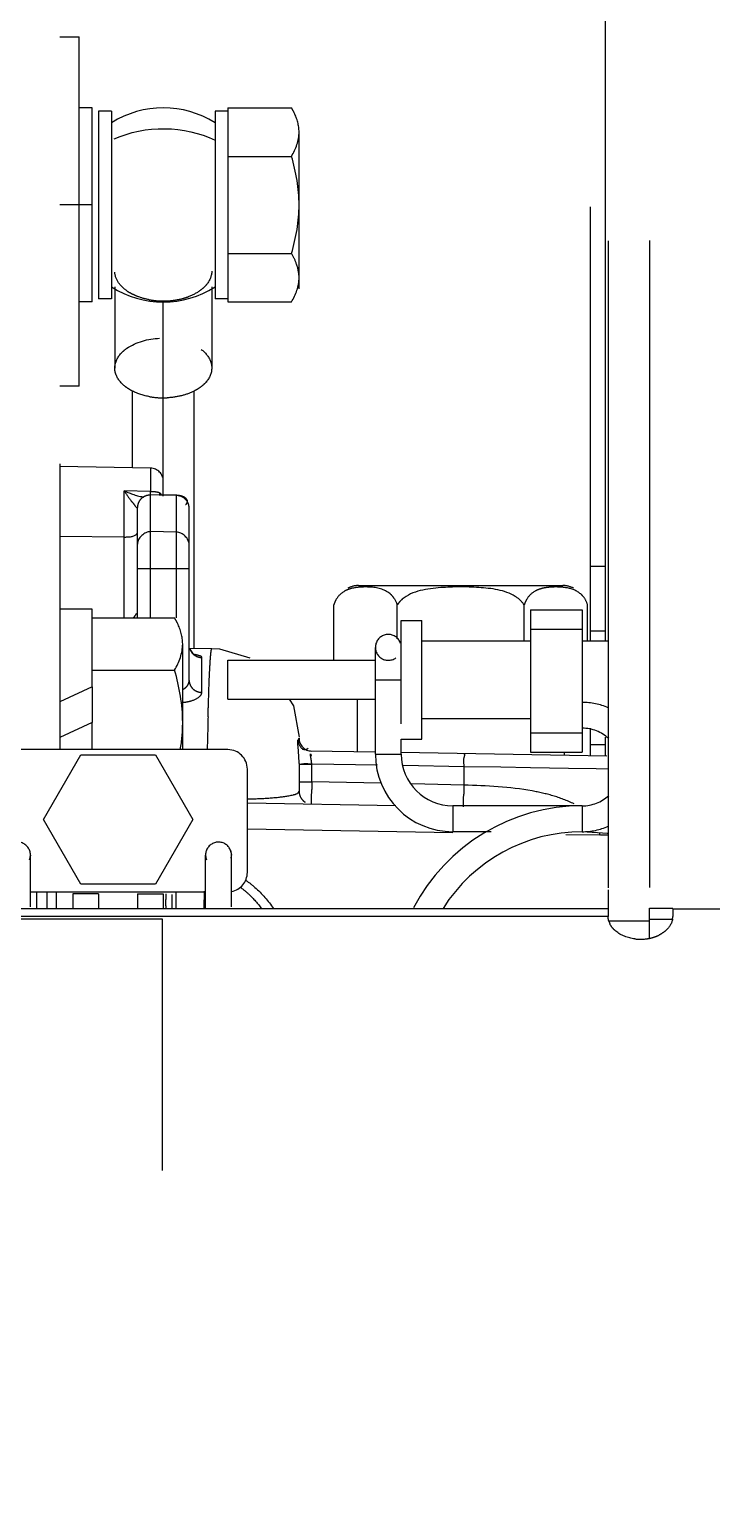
# Model space of a CAD drawing. Header units: millimetres. Extents: x 17886 to 18265, y -8727 to -7321.
# Drawn here: x 17970.782 to 17971.309, y -7871.482 to -7870.344 of the extents above; entities that cross this region are included whole.
import ezdxf

# ---------------------------------------------------------------- set-up
doc = ezdxf.new("R2010")
doc.units = ezdxf.units.MM
doc.linetypes.add('EPL_DASH', pattern=[1, 0.5, -0.5])
doc.layers.add('2706792_BM04DXF_CONTINUOUS_LINE', color=7, linetype='Continuous')
doc.layers.add('3884027_DKREDXF_CONTINUOUS_LINE', color=7, linetype='Continuous')

msp = doc.modelspace()

# ---------------------------------------------------------------- linework, layer by layer
at = {"layer": '2706792_BM04DXF_CONTINUOUS_LINE', "color": 7, "linetype": 'EPL_DASH'}
for p, q in [((17970.88468, -7871.03146), (17970.62571, -7871.03146)), ((17970.8847, -7873.2258), (17970.8847, -7871.03146))]:
    msp.add_line(p, q, dxfattribs=at)
at = {"layer": '3884027_DKREDXF_CONTINUOUS_LINE', "color": 6, "linetype": 'EPL_DASH'}
for p, q in [((17971.2152, -7869.48096), (17971.2152, -7870.81646)), ((17971.2272, -7870.81646), (17971.2272, -7869.48096)), ((17971.2292, -7869.50732), (17971.2292, -7871.00896)), ((17971.2612, -7869.50696), (17971.2612, -7871.02302)), ((17970.8052, -7869.67947), (17970.8052, -7870.90049)), ((17970.8052, -7870.34946), (17970.8202, -7870.34946)), ((17970.8202, -7870.61946), (17970.8202, -7870.34947)), ((17970.8302, -7870.40446), (17970.8202, -7870.40446)), ((17970.8452, -7870.40696), (17970.8352, -7870.40696)), ((17970.9352, -7870.40696), (17970.9252, -7870.40696)), ((17970.9352, -7870.4044), (17970.98439, -7870.4044)), ((17970.9902, -7870.54446), (17970.9902, -7870.42317)), ((17970.9352, -7870.44193), (17970.98439, -7870.44193)), ((17970.8302, -7870.47946), (17970.8052, -7870.47946)), ((17970.9352, -7870.51699), (17970.98439, -7870.51699)), ((17970.8477, -7870.5429), (17970.8477, -7870.60554)), ((17970.9227, -7870.5429), (17970.9227, -7870.60554)), ((17970.8302, -7870.55446), (17970.8202, -7870.55446)), ((17970.8452, -7870.55196), (17970.8352, -7870.55196)), ((17970.8852, -7870.70464), (17970.8852, -7870.55373)), ((17970.9352, -7870.55196), (17970.9252, -7870.55196)), ((17970.9352, -7870.55451), (17970.98439, -7870.55451)), ((17970.8202, -7870.61946), (17970.8052, -7870.61946)), ((17970.8614, -7870.68272), (17970.8614, -7870.62337)), ((17970.909, -7870.82205), (17970.909, -7870.62337)), ((17970.87537, -7870.68296), (17970.8052, -7870.68174)), ((17970.87537, -7870.68296), (17970.87537, -7870.70094)), ((17970.85502, -7870.79863), (17970.85502, -7870.70045)), ((17970.87542, -7870.70323), (17970.89542, -7870.70368)), ((17970.8652, -7870.79863), (17970.8652, -7870.71338)), ((17970.88208, -7870.70377), (17970.87537, -7870.70362)), ((17970.87537, -7870.79863), (17970.87537, -7870.70377)), ((17970.88526, -7870.70384), (17970.88208, -7870.70377)), ((17970.89537, -7870.70407), (17970.88526, -7870.70384)), ((17970.89537, -7870.79863), (17970.89537, -7870.70407)), ((17970.9052, -7870.84698), (17970.9052, -7870.71368)), ((17970.85502, -7870.73616), (17970.8052, -7870.73588)), ((17970.89537, -7870.73233), (17970.87537, -7870.732)), ((17971.2272, -7870.75896), (17971.2152, -7870.75896)), ((17970.9052, -7870.76067), (17970.8652, -7870.76067)), ((17971.03613, -7870.77361), (17971.19426, -7870.77361)), ((17970.8302, -7870.79196), (17970.8052, -7870.79196)), ((17970.8302, -7870.85187), (17970.8302, -7870.79196)), ((17971.01702, -7870.83146), (17971.01702, -7870.78859)), ((17971.06393, -7870.78391), (17971.06478, -7870.78542)), ((17971.0661, -7870.81478), (17971.0661, -7870.78859)), ((17971.1643, -7870.81646), (17971.1643, -7870.78859)), ((17971.1692, -7870.79249), (17971.1692, -7870.90249)), ((17971.1692, -7870.79249), (17971.2092, -7870.79249)), ((17971.2092, -7870.79249), (17971.2092, -7870.90249)), ((17971.21337, -7870.81646), (17971.21337, -7870.78859)), ((17970.8302, -7870.79863), (17970.89395, -7870.79863)), ((17971.0692, -7870.80058), (17971.0852, -7870.80058)), ((17971.0692, -7870.88055), (17971.0692, -7870.80059)), ((17971.0852, -7870.89233), (17971.0852, -7870.80059)), ((17971.0852, -7870.81646), (17971.1692, -7870.81646)), ((17971.1692, -7870.80749), (17971.2092, -7870.80749)), ((17971.2092, -7870.81646), (17971.2292, -7870.81646)), ((17971.2272, -7870.80896), (17971.2152, -7870.80896)), ((17970.9002, -7870.90049), (17970.9002, -7870.81884)), ((17970.90515, -7870.82198), (17970.9228, -7870.82229)), ((17970.90968, -7870.82731), (17970.90995, -7870.82744)), ((17970.9228, -7870.82229), (17970.92874, -7870.82267)), ((17970.92874, -7870.82267), (17970.95225, -7870.82959)), ((17971.0492, -7870.90396), (17971.0492, -7870.82146)), ((17970.8302, -7870.83904), (17970.89395, -7870.83904)), ((17970.91502, -7870.83611), (17970.91502, -7870.82931)), ((17970.91502, -7870.84511), (17970.91502, -7870.83611)), ((17970.9352, -7870.86146), (17970.9352, -7870.83146)), ((17970.9352, -7870.83146), (17971.0492, -7870.83146)), ((17970.91502, -7870.85627), (17970.91502, -7870.84511)), ((17971.0492, -7870.84646), (17971.0692, -7870.84646)), ((17970.9352, -7870.86146), (17971.0492, -7870.86146)), ((17971.0352, -7870.86146), (17971.0352, -7870.90224)), ((17970.8302, -7870.90049), (17970.8302, -7870.87946)), ((17971.0852, -7870.87646), (17971.1692, -7870.87646)), ((17971.2152, -7870.88396), (17971.2152, -7870.90539)), ((17970.9902, -7870.89162), (17970.9902, -7870.89174)), ((17970.9902, -7870.89165), (17970.9902, -7870.89163)), ((17971.0692, -7870.90396), (17971.0692, -7870.89233)), ((17971.0692, -7870.89233), (17971.0852, -7870.89233)), ((17971.1692, -7870.88749), (17971.2092, -7870.88749)), ((17971.2152, -7870.89652), (17971.2272, -7870.89652)), ((17971.2272, -7870.9056), (17971.2272, -7870.8909)), ((17970.9352, -7870.90049), (17970.7652, -7870.90049)), ((17970.79246, -7870.95446), (17970.82133, -7870.90446)), ((17970.82133, -7870.90446), (17970.87906, -7870.90446)), ((17970.87906, -7870.90446), (17970.90793, -7870.95446)), ((17971.04922, -7870.90249), (17970.99893, -7870.90161)), ((17971.0492, -7870.90396), (17971.0692, -7870.90396)), ((17971.22833, -7870.90562), (17971.06901, -7870.90283)), ((17971.1692, -7870.90249), (17971.2092, -7870.90249)), ((17971.1952, -7870.90249), (17971.1952, -7870.90504)), ((17970.9502, -7870.99549), (17970.9502, -7870.91549)), ((17970.9902, -7870.91116), (17970.9902, -7870.9326)), ((17971.00002, -7870.92542), (17971.00002, -7870.91163)), ((17971.0509, -7870.91252), (17971.00002, -7870.91163)), ((17971.11764, -7870.91368), (17971.07097, -7870.91287)), ((17971.11764, -7870.91368), (17971.11764, -7870.92791)), ((17971.14636, -7870.91415), (17971.11764, -7870.91368)), ((17971.16917, -7870.91452), (17971.14636, -7870.91415)), ((17971.19868, -7870.915), (17971.16917, -7870.91452)), ((17971.22002, -7870.91534), (17971.19868, -7870.915)), ((17971.22981, -7870.9155), (17971.22002, -7870.91534)), ((17970.9902, -7870.92542), (17971.00002, -7870.92542)), ((17971.05369, -7870.92655), (17971.00002, -7870.92542)), ((17971.11764, -7870.92791), (17971.07745, -7870.92705)), ((17970.9502, -7870.94172), (17971.065, -7870.94373)), ((17971.1092, -7870.94396), (17971.1092, -7870.96396)), ((17971.2092, -7870.94396), (17971.1092, -7870.94396)), ((17971.2092, -7870.94396), (17971.2092, -7870.96396)), ((17970.82133, -7871.00446), (17970.79246, -7870.95446)), ((17970.90793, -7870.95446), (17970.87906, -7871.00446)), ((17970.9502, -7870.96172), (17971.10919, -7870.9645)), ((17971.13882, -7870.96396), (17971.1092, -7870.96396)), ((17971.22273, -7870.96648), (17971.22275, -7870.96498)), ((17971.19649, -7870.96602), (17971.22273, -7870.96648)), ((17970.78247, -7870.98196), (17970.78175, -7870.98568)), ((17970.78247, -7871.02196), (17970.78247, -7870.98196)), ((17970.91864, -7870.98568), (17970.91792, -7870.98196)), ((17970.91792, -7871.02352), (17970.91792, -7870.98196)), ((17970.93721, -7870.97824), (17970.93792, -7870.98196)), ((17970.93792, -7871.02196), (17970.93792, -7870.98196)), ((17970.78247, -7871.01049), (17970.91792, -7871.01049)), ((17970.80246, -7871.01049), (17970.80246, -7871.02352)), ((17970.87906, -7871.00446), (17970.82133, -7871.00446)), ((17970.89502, -7871.0104), (17970.89502, -7871.01698)), ((17970.91684, -7871.02291), (17970.91705, -7871.01)), ((17970.8152, -7871.01196), (17970.8152, -7871.02352)), ((17970.8352, -7871.01196), (17970.8152, -7871.01196)), ((17970.8352, -7871.01196), (17970.8352, -7871.02352)), ((17970.8652, -7871.01196), (17970.8652, -7871.02352)), ((17970.8652, -7871.01196), (17970.8852, -7871.01196)), ((17970.8852, -7871.01196), (17970.8852, -7871.02352)), ((17970.8922, -7871.02352), (17970.8922, -7871.01237)), ((17970.89502, -7871.01698), (17970.89502, -7871.02345)), ((17971.2292, -7871.02352), (17970.77386, -7871.02352)), ((17971.2292, -7871.02938), (17970.77386, -7871.02938)), ((17971.23009, -7871.03296), (17971.2612, -7871.03296))]:
    msp.add_line(p, q, dxfattribs=at)
at = {"layer": '3884027_DKREDXF_CONTINUOUS_LINE', "color": 7, "linetype": 'EPL_DASH'}
for p, q in [((17970.8302, -7870.55446), (17970.8302, -7870.40446)), ((17970.8352, -7870.40696), (17970.8352, -7870.55196)), ((17970.8452, -7870.40696), (17970.8452, -7870.55196)), ((17970.9252, -7870.40696), (17970.9252, -7870.55196)), ((17970.9352, -7870.4044), (17970.9352, -7870.55451)), ((17970.87537, -7870.70094), (17970.85502, -7870.70045)), ((17970.87542, -7870.70323), (17970.87544, -7870.70345)), ((17970.8302, -7870.85187), (17970.8052, -7870.86353)), ((17970.8302, -7870.85187), (17970.8302, -7870.87946)), ((17970.8302, -7870.87946), (17970.8052, -7870.89112)), ((17970.9902, -7870.91163), (17971.00002, -7870.91163)), ((17970.7872, -7871.01049), (17970.7872, -7871.02352)), ((17970.7952, -7871.01049), (17970.7952, -7871.02352)), ((17971.2292, -7871.00896), (17971.2292, -7871.02938)), ((17970.8872, -7871.01196), (17970.8872, -7871.01646)), ((17970.8872, -7871.02136), (17970.8872, -7871.01646)), ((17970.8872, -7871.02136), (17970.8872, -7871.02352)), ((17971.2612, -7871.04611), (17971.2612, -7871.02302)), ((17971.2612, -7871.02302), (17971.2792, -7871.02302)), ((17971.2612, -7871.0315), (17971.2792, -7871.0315)), ((17971.2792, -7871.02352), (17971.2792, -7871.02938)), ((17971.2792, -7871.02352), (17972.68427, -7871.02352))]:
    msp.add_line(p, q, dxfattribs=at)
for points in [[(17970.87537, -7870.70362), (17970.8754, -7870.70332), (17970.87542, -7870.70323)], [(17970.86506, -7870.71333), (17970.86516, -7870.71326), (17970.8652, -7870.71313)]]:
    msp.add_lwpolyline(points, dxfattribs=at)
at = {"layer": '3884027_DKREDXF_CONTINUOUS_LINE', "color": 6, "linetype": 'EPL_DASH'}
for points in [[(17971.06478, -7870.78542), (17971.06548, -7870.787), (17971.06602, -7870.78859)], [(17970.90582, -7870.82282), (17970.90783, -7870.82594), (17970.90968, -7870.82731)], [(17970.98261, -7870.86146), (17970.98581, -7870.8667), (17970.9902, -7870.89083)], [(17971.2292, -7870.96563), (17971.22865, -7870.96545), (17971.2092, -7870.96396)]]:
    msp.add_lwpolyline(points, dxfattribs=at)
for centre, radius, start, end in [((17970.8852, -7870.47946), 0.075, 57.76905, 122.23095), ((17970.8852, -7870.47946), 0.075, 237.76905, 302.23095), ((17970.8767, -7870.51772), 0.03435, 235.74141, 239.73279), ((17970.88479, -7870.4966), 0.0571, 259.38855, 262.00301), ((17970.88517, -7870.49368), 0.06005, 262.03225, 270.02551), ((17970.8852, -7870.49298), 0.06074, 270.00044, 271.36712), ((17970.88524, -7870.49382), 0.05991, 271.34546, 277.89732), ((17970.88569, -7870.49717), 0.05653, 277.9092, 282.5526), ((17970.88684, -7870.5022), 0.05137, 282.51804, 288.62901), ((17970.88818, -7870.50628), 0.04707, 288.68053, 291.04465), ((17970.8752, -7870.69296), 0.01, 0, 89), ((17970.89583, -7870.71365), 0.00934, 28.61957, 39.78137), ((17971.03711, -7870.79442), 0.02083, 92.69548, 116.37688), ((17971.04968, -7870.7928), 0.0168, 41.47278, 50.15434), ((17971.04947, -7870.79296), 0.01706, 32.05974, 41.40524), ((17971.18761, -7870.81734), 0.04251, 95.13413, 98.95476), ((17971.18855, -7870.82791), 0.05312, 91.91006, 95.12371), ((17971.18884, -7870.83356), 0.05878, 87.99353, 92.00818), ((17971.19328, -7870.79442), 0.02083, 63.62312, 87.30453), ((17971.19726, -7870.79245), 0.01633, 40.27601, 46.10393), ((17971.07864, -7870.79584), 0.01435, 144.16174, 149.6585), ((17971.18283, -7870.79397), 0.01922, 156.55276, 163.74852), ((17971.18177, -7870.79352), 0.01807, 149.50875, 156.53689), ((17971.0592, -7870.82146), 0.01, 18, 306), ((17970.91486, -7870.81958), 0.00961, 225.00812, 235.15027), ((17970.91528, -7870.81898), 0.01034, 235.14475, 247.12142), ((17971.2092, -7870.91396), 0.05, 66.29903, 89.99997), ((17976.24356, -7871.02637), 5.32588, 178.37412, 178.64226), ((17971.2092, -7870.91396), 0.03, 47.08242, 89.99997), ((17971.0002, -7870.89163), 0.01, 180, 269.00001), ((17970.9352, -7870.91549), 0.015, 0, 90), ((17971.1092, -7870.90396), 0.06, 180, 269.99998), ((17971.1092, -7870.90396), 0.04, 180, 269.99998), ((17973.20143, -7870.94854), 2.20153, 179.39829, 179.54966), ((17972.19272, -7870.9509), 1.07532, 178.77502, 179.14773), ((17971.0002, -7870.9326), 0.01, 180, 213.42356), ((17971.0002, -7870.9326), 0.01, 224.50034, 238.09969), ((17971.2092, -7870.91396), 0.03, 270, 312.91758), ((17971.2092, -7871.09146), 0.1475, 90, 152.22891), ((17971.2092, -7871.09146), 0.1275, 90, 147.6217), ((17971.2092, -7870.91396), 0.05, 270, 293.70097), ((17971.22054, -7871.09151), 0.12505, 86.02568, 88.99841), ((17970.92792, -7870.98196), 0.01, 345.82784, 349.10056), ((17970.9352, -7870.99549), 0.015, 280.69101, 0), ((17970.90853, -7871.06145), 0.07228, 48.91518, 56.10566)]:
    msp.add_arc(centre, radius, start, end, dxfattribs=at)
at = {"layer": '3884027_DKREDXF_CONTINUOUS_LINE', "color": 7, "linetype": 'EPL_DASH'}
for centre, radius, start, end in [((17970.88514, -7870.5691), 0.05952, 259.96016, 270.05331), ((17970.88519, -7870.56882), 0.05981, 270.00603, 272.78089), ((17969.6794, -7870.66287), 1.19658, 358.02098, 358.17699), ((17970.87528, -7870.71434), 0.01057, 110.94497, 119.14183), ((17971.0002, -7870.9326), 0.01, 213.42356, 224.50034), ((17970.77247, -7870.98196), 0.01, 338.17216, 194.17216), ((17970.92792, -7870.98196), 0.01, 349.10056, 201.82784), ((17971.2532, -7871.00896), 0.024, 180, 185.625), ((17971.24313, -7871.02902), 0.01398, 196.57972, 207.27658), ((17971.26667, -7871.02937), 0.01253, 350.07923, 359.96107), ((17971.25542, -7871.01704), 0.02986, 287.69041, 292.18025), ((17971.25618, -7871.01892), 0.02784, 292.1915, 296.45428), ((17971.2542, -7871.01183), 0.03523, 262.92146, 277.07854), ((17971.25435, -7871.01317), 0.03388, 277.09714, 281.8188), ((17971.25469, -7871.01471), 0.03231, 281.79786, 287.68055)]:
    msp.add_arc(centre, radius, start, end, dxfattribs=at)
at = {"layer": '3884027_DKREDXF_CONTINUOUS_LINE', "color": 6, "linetype": 'EPL_DASH'}
for points, knots in [([(17970.98647, -7870.40833), (17970.98615, -7870.40767), (17970.98548, -7870.40635), (17970.98476, -7870.40505), (17970.98439, -7870.4044)], [0, 0, 0, 0, 0.4964663, 1, 1, 1, 1]), ([(17970.91896, -7870.54069), (17970.91831, -7870.54151), (17970.91685, -7870.54312), (17970.9152, -7870.54452), (17970.91431, -7870.54519)], [0, 0, 0, 0, 0.4854412, 1, 1, 1, 1]), ([(17970.86532, -7870.55022), (17970.86428, -7870.54982), (17970.86226, -7870.54895), (17970.86031, -7870.54793), (17970.85938, -7870.54739)], [0, 0, 0, 0, 0.5098409, 1, 1, 1, 1]), ([(17970.85502, -7870.70045), (17970.85678, -7870.70312), (17970.8594, -7870.70732), (17970.86271, -7870.71089), (17970.86427, -7870.71351), (17970.86506, -7870.71333)], [0, 0, 0, 0, 0.5843326, 0.8516142, 1, 1, 1, 1]), ([(17970.87537, -7870.70094), (17970.87575, -7870.70095), (17970.87651, -7870.70098), (17970.87726, -7870.70101), (17970.87763, -7870.70103)], [0, 0, 0, 0, 0.5042216, 1, 1, 1, 1]), ([(17970.87763, -7870.70103), (17970.87804, -7870.70104), (17970.87883, -7870.70109), (17970.87962, -7870.70117), (17970.88, -7870.70123)], [0, 0, 0, 0, 0.5126994, 1, 1, 1, 1]), ([(17970.88, -7870.70123), (17970.88038, -7870.70129), (17970.8811, -7870.70143), (17970.88181, -7870.70167), (17970.88213, -7870.70182)], [0, 0, 0, 0, 0.5193969, 1, 1, 1, 1]), ([(17970.88213, -7870.70182), (17970.88217, -7870.70212), (17970.88228, -7870.70272), (17970.88244, -7870.7033), (17970.88253, -7870.70359)], [0, 0, 0, 0, 0.511042, 1, 1, 1, 1]), ([(17970.88213, -7870.70182), (17970.88238, -7870.70193), (17970.88287, -7870.7023), (17970.88324, -7870.70279), (17970.88341, -7870.70305)], [0, 0, 0, 0, 0.4693254, 1, 1, 1, 1]), ([(17970.89537, -7870.70407), (17970.89538, -7870.70396), (17970.89539, -7870.70381), (17970.89541, -7870.70365), (17970.89542, -7870.70359)], [0, 0, 0, 0, 0.6508821, 1, 1, 1, 1]), ([(17970.90159, -7870.70631), (17970.90071, -7870.70561), (17970.89872, -7870.70452), (17970.89648, -7870.70409), (17970.89537, -7870.70407)], [0, 0, 0, 0, 0.5026395, 1, 1, 1, 1]), ([(17970.90301, -7870.70767), (17970.9028, -7870.70742), (17970.90235, -7870.70694), (17970.90185, -7870.70651), (17970.90159, -7870.70631)], [0, 0, 0, 0, 0.4982559, 1, 1, 1, 1]), ([(17970.90312, -7870.7103), (17970.90303, -7870.71048), (17970.9028, -7870.71083), (17970.90255, -7870.71117), (17970.90241, -7870.71134)], [0, 0, 0, 0, 0.475986, 1, 1, 1, 1]), ([(17970.90368, -7870.70839), (17970.90368, -7870.7087), (17970.90358, -7870.70937), (17970.9033, -7870.70998), (17970.90312, -7870.7103)], [0, 0, 0, 0, 0.4593497, 1, 1, 1, 1]), ([(17970.9052, -7870.71368), (17970.9052, -7870.7129), (17970.90499, -7870.71134), (17970.90441, -7870.70987), (17970.90403, -7870.70918)], [0, 0, 0, 0, 0.4954033, 1, 1, 1, 1]), ([(17970.8644, -7870.73419), (17970.86463, -7870.73402), (17970.865, -7870.73367), (17970.8652, -7870.73317), (17970.8652, -7870.73295)], [0, 0, 0, 0, 0.5635245, 1, 1, 1, 1]), ([(17971.02521, -7870.77815), (17971.0225, -7870.7797), (17971.01916, -7870.78312), (17971.01749, -7870.78729), (17971.01711, -7870.78859)], [0, 0, 0, 0, 0.697812, 1, 1, 1, 1]), ([(17971.02685, -7870.77731), (17971.02657, -7870.77744), (17971.02602, -7870.7777), (17971.02548, -7870.77799), (17971.02521, -7870.77815)], [0, 0, 0, 0, 0.495837, 1, 1, 1, 1]), ([(17971.03081, -7870.77594), (17971.03014, -7870.77611), (17971.0288, -7870.77651), (17971.02749, -7870.77702), (17971.02685, -7870.77731)], [0, 0, 0, 0, 0.4951404, 1, 1, 1, 1]), ([(17971.04491, -7870.77487), (17971.04401, -7870.77482), (17971.0422, -7870.77476), (17971.04039, -7870.77478), (17971.03949, -7870.77481)], [0, 0, 0, 0, 0.5000734, 1, 1, 1, 1]), ([(17971.15741, -7870.78212), (17971.14914, -7870.77706), (17971.12879, -7870.77459), (17971.10958, -7870.77456), (17971.09984, -7870.77531)], [0, 0, 0, 0, 0.4981647, 1, 1, 1, 1]), ([(17971.17848, -7870.77584), (17971.17749, -7870.77608), (17971.17549, -7870.77667), (17971.17359, -7870.77753), (17971.17267, -7870.77804)], [0, 0, 0, 0, 0.4908323, 1, 1, 1, 1]), ([(17971.181, -7870.77534), (17971.18058, -7870.77541), (17971.17973, -7870.77556), (17971.1789, -7870.77574), (17971.17848, -7870.77584)], [0, 0, 0, 0, 0.4985721, 1, 1, 1, 1]), ([(17971.06992, -7870.78433), (17971.06937, -7870.78479), (17971.06833, -7870.78577), (17971.06741, -7870.78686), (17971.067, -7870.78744)], [0, 0, 0, 0, 0.5022551, 1, 1, 1, 1]), ([(17970.86221, -7870.79846), (17970.86268, -7870.79802), (17970.86352, -7870.79703), (17970.86415, -7870.7959), (17970.8644, -7870.79531)], [0, 0, 0, 0, 0.5016383, 1, 1, 1, 1]), ([(17970.89619, -7870.80286), (17970.89584, -7870.80215), (17970.89512, -7870.80072), (17970.89435, -7870.79933), (17970.89395, -7870.79863)], [0, 0, 0, 0, 0.4964661, 1, 1, 1, 1]), ([(17970.90586, -7870.82294), (17970.9061, -7870.82358), (17970.90672, -7870.82481), (17970.90758, -7870.82589), (17970.90807, -7870.82637)], [0, 0, 0, 0, 0.4992009, 1, 1, 1, 1]), ([(17970.91502, -7870.82931), (17970.91502, -7870.82869), (17970.91261, -7870.82758), (17970.9109, -7870.82728), (17970.90952, -7870.82705)], [0, 0, 0, 0, 0.3093921, 1, 1, 1, 1]), ([(17970.91126, -7870.8285), (17970.91186, -7870.82875), (17970.91309, -7870.82915), (17970.91438, -7870.8293), (17970.91502, -7870.82931)], [0, 0, 0, 0, 0.5035139, 1, 1, 1, 1]), ([(17970.92206, -7870.82565), (17970.92215, -7870.82481), (17970.92238, -7870.824), (17970.92249, -7870.82229), (17970.9228, -7870.82229)], [0, 0, 0, 0, 0.735516, 1, 1, 1, 1]), ([(17970.91982, -7870.87526), (17970.91994, -7870.87118), (17970.92034, -7870.85799), (17970.9208, -7870.84481), (17970.92131, -7870.83571)], [0, 0, 0, 0, 0.3094373, 1, 1, 1, 1]), ([(17970.98919, -7870.89433), (17970.98918, -7870.89406), (17970.9892, -7870.89372), (17970.98917, -7870.89326), (17970.98925, -7870.89319)], [0, 0, 0, 0, 0.7010467, 1, 1, 1, 1]), ([(17970.98925, -7870.89319), (17970.98946, -7870.89303), (17970.98979, -7870.89273), (17970.99002, -7870.89235), (17970.99008, -7870.89219)], [0, 0, 0, 0, 0.6017565, 1, 1, 1, 1]), ([(17970.99008, -7870.89219), (17970.99013, -7870.89209), (17970.99018, -7870.89191), (17970.99019, -7870.89172), (17970.9902, -7870.89165)], [0, 0, 0, 0, 0.6060672, 1, 1, 1, 1]), ([(17970.99449, -7870.90047), (17970.99494, -7870.90048), (17970.99596, -7870.90027), (17970.99683, -7870.89974), (17970.99728, -7870.8994)], [0, 0, 0, 0, 0.4441775, 1, 1, 1, 1]), ([(17970.9993, -7870.90414), (17970.99936, -7870.90427), (17970.99949, -7870.90457), (17970.99962, -7870.90487), (17970.9997, -7870.90504)], [0, 0, 0, 0, 0.4318185, 1, 1, 1, 1]), ([(17971.11764, -7870.90368), (17971.11862, -7870.9037), (17971.11663, -7870.90915), (17971.11768, -7870.91133), (17971.11764, -7870.91368)], [0, 0, 0, 0, 0.293053, 1, 1, 1, 1]), ([(17971.18633, -7870.93611), (17971.18112, -7870.9346), (17971.1585, -7870.92964), (17971.1353, -7870.92834), (17971.11764, -7870.92791)], [0, 0, 0, 0, 0.2351252, 1, 1, 1, 1]), ([(17970.95036, -7870.93864), (17970.95261, -7870.93858), (17970.96001, -7870.93834), (17970.96742, -7870.93793), (17970.97256, -7870.93746)], [0, 0, 0, 0, 0.303091, 1, 1, 1, 1]), ([(17970.97256, -7870.93746), (17970.97703, -7870.93704), (17970.98249, -7870.93626), (17970.98936, -7870.93455), (17970.99007, -7870.93312)], [0, 0, 0, 0, 0.7380599, 1, 1, 1, 1]), ([(17970.99007, -7870.93312), (17970.99011, -7870.93304), (17970.99018, -7870.93287), (17970.9902, -7870.93268), (17970.9902, -7870.9326)], [0, 0, 0, 0, 0.5152945, 1, 1, 1, 1]), ([(17970.99993, -7870.94278), (17970.99992, -7870.94206), (17970.99992, -7870.93821), (17970.99995, -7870.93436), (17970.99997, -7870.93124)], [0, 0, 0, 0, 0.1878807, 1, 1, 1, 1])]:
    msp.add_open_spline(points, degree=3, knots=knots, dxfattribs=at)
for points in [[(17970.84725, -7870.42848), (17970.87084, -7870.41758), (17970.90193, -7870.4179), (17970.9252, -7870.42947)], [(17970.9902, -7870.42317), (17970.9902, -7870.41807), (17970.98868, -7870.41293), (17970.98647, -7870.40833)], [(17970.98439, -7870.44193), (17970.98767, -7870.43626), (17970.9902, -7870.42971), (17970.9902, -7870.42317)], [(17970.9902, -7870.47946), (17970.9902, -7870.4668), (17970.9879, -7870.45409), (17970.98439, -7870.44193)], [(17970.98439, -7870.51699), (17970.9879, -7870.50483), (17970.9902, -7870.49212), (17970.9902, -7870.47946)], [(17970.98808, -7870.52468), (17970.98709, -7870.52202), (17970.98581, -7870.51945), (17970.98439, -7870.51699)], [(17970.85103, -7870.54016), (17970.84921, -7870.53768), (17970.84792, -7870.53461), (17970.84773, -7870.53153)], [(17970.9227, -7870.53064), (17970.9227, -7870.53421), (17970.92117, -7870.53788), (17970.91896, -7870.54069)], [(17970.9902, -7870.53575), (17970.9902, -7870.53199), (17970.98939, -7870.5282), (17970.98808, -7870.52468)], [(17970.85736, -7870.54611), (17970.85497, -7870.54448), (17970.85275, -7870.54249), (17970.85103, -7870.54016)], [(17970.98439, -7870.55451), (17970.98767, -7870.54884), (17970.9902, -7870.5423), (17970.9902, -7870.53575)], [(17970.87428, -7870.55273), (17970.87123, -7870.55216), (17970.86822, -7870.55133), (17970.86532, -7870.55022)], [(17970.91431, -7870.54519), (17970.91152, -7870.54731), (17970.90835, -7870.54896), (17970.90508, -7870.55022)], [(17970.89542, -7870.70368), (17970.89859, -7870.70375), (17970.90368, -7870.70522), (17970.90368, -7870.70839)], [(17970.85502, -7870.73616), (17970.85822, -7870.73618), (17970.86187, -7870.73613), (17970.8644, -7870.73419)], [(17970.87537, -7870.732), (17970.87071, -7870.73192), (17970.8652, -7870.73694), (17970.8652, -7870.74161)], [(17970.9052, -7870.74195), (17970.9052, -7870.73736), (17970.89995, -7870.73241), (17970.89537, -7870.73233)], [(17971.03949, -7870.77481), (17971.03658, -7870.77492), (17971.03364, -7870.77522), (17971.03081, -7870.77594)], [(17971.06045, -7870.77991), (17971.05627, -7870.77642), (17971.05035, -7870.77519), (17971.04491, -7870.77487)], [(17971.09984, -7870.77531), (17971.08945, -7870.77611), (17971.07787, -7870.7776), (17971.06992, -7870.78433)], [(17971.16415, -7870.78859), (17971.16258, -7870.7859), (17971.16007, -7870.78375), (17971.15741, -7870.78212)], [(17971.17267, -7870.77804), (17971.17003, -7870.7795), (17971.16773, -7870.78175), (17971.1662, -7870.78435)], [(17971.1978, -7870.77554), (17971.19553, -7870.77511), (17971.19321, -7870.7749), (17971.1909, -7870.77481)], [(17971.20858, -7870.78068), (17971.20571, -7870.77792), (17971.20171, -7870.7763), (17971.1978, -7870.77554)], [(17971.21328, -7870.78859), (17971.21257, -7870.78616), (17971.21136, -7870.78382), (17971.20972, -7870.78189)], [(17970.9002, -7870.81884), (17970.9002, -7870.81335), (17970.89856, -7870.80781), (17970.89619, -7870.80286)], [(17970.89395, -7870.83904), (17970.89747, -7870.83294), (17970.9002, -7870.82589), (17970.9002, -7870.81884)], [(17970.92131, -7870.83571), (17970.9215, -7870.83235), (17970.92169, -7870.82899), (17970.92206, -7870.82565)], [(17970.9002, -7870.87946), (17970.9002, -7870.86583), (17970.89773, -7870.85214), (17970.89395, -7870.83904)], [(17970.89841, -7870.9005), (17970.89957, -7870.89356), (17970.9002, -7870.8865), (17970.9002, -7870.87946)], [(17970.98971, -7870.90121), (17970.98953, -7870.89892), (17970.98928, -7870.89663), (17970.98919, -7870.89433)], [(17970.98926, -7870.89319), (17970.98973, -7870.89614), (17970.9915, -7870.90042), (17970.99449, -7870.90047)], [(17970.9902, -7870.91116), (17970.9902, -7870.90784), (17970.98997, -7870.90452), (17970.98971, -7870.90121)], [(17971.00002, -7870.91163), (17971, -7870.90912), (17970.9982, -7870.90188), (17970.9993, -7870.90414)], [(17971.11744, -7870.9448), (17971.11742, -7870.9415), (17971.11747, -7870.9382), (17971.11751, -7870.9349)], [(17971.20286, -7870.94249), (17971.19759, -7870.93983), (17971.192, -7870.93776), (17971.18633, -7870.93611)], [(17970.94469, -7871.00686), (17970.94706, -7871.00852), (17970.94931, -7871.01036), (17970.95143, -7871.01233)], [(17970.95604, -7871.00697), (17970.96154, -7871.01176), (17970.96637, -7871.01736), (17970.97054, -7871.02335)], [(17970.95143, -7871.01233), (17970.95505, -7871.0157), (17970.95831, -7871.01947), (17970.96123, -7871.02346)]]:
    msp.add_open_spline(points, degree=3, dxfattribs=at)
at = {"layer": '3884027_DKREDXF_CONTINUOUS_LINE', "color": 7, "linetype": 'EPL_DASH'}
for points in [[(17970.85702, -7870.59031), (17970.86424, -7870.58525), (17970.87349, -7870.58295), (17970.8823, -7870.58252)], [(17970.8477, -7870.60554), (17970.8477, -7870.60164), (17970.84954, -7870.59765), (17970.85209, -7870.5947)], [(17970.91458, -7870.59119), (17970.91764, -7870.59357), (17970.92038, -7870.59673), (17970.92174, -7870.60036)], [(17970.85582, -7870.61989), (17970.85275, -7870.61751), (17970.85001, -7870.61435), (17970.84865, -7870.61072)], [(17970.9227, -7870.60554), (17970.9227, -7870.60944), (17970.92086, -7870.61343), (17970.91831, -7870.61638)], [(17970.87477, -7870.62772), (17970.87015, -7870.62689), (17970.86557, -7870.62549), (17970.86138, -7870.62338)], [(17970.909, -7870.62338), (17970.90594, -7870.62493), (17970.90266, -7870.62609), (17970.89933, -7870.62693)], [(17970.89933, -7870.62693), (17970.89566, -7870.62784), (17970.89187, -7870.62837), (17970.88809, -7870.62856)], [(17970.85502, -7870.70045), (17970.85987, -7870.70265), (17970.86497, -7870.70455), (17970.87024, -7870.70527)], [(17970.90663, -7870.86281), (17970.90929, -7870.86204), (17970.91209, -7870.86089), (17970.91391, -7870.8588)], [(17971.27901, -7871.03153), (17971.27845, -7871.03476), (17971.27651, -7871.03783), (17971.27411, -7871.04007)], [(17971.24986, -7871.04679), (17971.24457, -7871.04613), (17971.23912, -7871.04418), (17971.23505, -7871.04075)]]:
    msp.add_open_spline(points, degree=3, dxfattribs=at)
for points, knots in [([(17970.85209, -7870.5947), (17970.85279, -7870.59389), (17970.85435, -7870.59232), (17970.85609, -7870.59096), (17970.85702, -7870.59031)], [0, 0, 0, 0, 0.4855027, 1, 1, 1, 1]), ([(17970.92174, -7870.60036), (17970.92205, -7870.60119), (17970.92253, -7870.6029), (17970.9227, -7870.60467), (17970.9227, -7870.60554)], [0, 0, 0, 0, 0.5050498, 1, 1, 1, 1]), ([(17970.84865, -7870.61072), (17970.84834, -7870.60989), (17970.84786, -7870.60818), (17970.8477, -7870.60641), (17970.8477, -7870.60554)], [0, 0, 0, 0, 0.5050498, 1, 1, 1, 1]), ([(17970.86138, -7870.62338), (17970.86038, -7870.62287), (17970.85847, -7870.62179), (17970.85666, -7870.62054), (17970.85582, -7870.61989)], [0, 0, 0, 0, 0.5120074, 1, 1, 1, 1]), ([(17970.91337, -7870.62078), (17970.91269, -7870.62125), (17970.91126, -7870.62217), (17970.90977, -7870.62299), (17970.909, -7870.62338)], [0, 0, 0, 0, 0.4910563, 1, 1, 1, 1]), ([(17970.91831, -7870.61638), (17970.91761, -7870.61719), (17970.91604, -7870.61876), (17970.9143, -7870.62012), (17970.91337, -7870.62078)], [0, 0, 0, 0, 0.4855027, 1, 1, 1, 1]), ([(17970.86599, -7870.70967), (17970.86574, -7870.71026), (17970.86534, -7870.71148), (17970.8652, -7870.71275), (17970.8652, -7870.71338)], [0, 0, 0, 0, 0.5047849, 1, 1, 1, 1]), ([(17970.87013, -7870.70511), (17970.86922, -7870.70562), (17970.86754, -7870.70693), (17970.86641, -7870.70872), (17970.86599, -7870.70967)], [0, 0, 0, 0, 0.5030385, 1, 1, 1, 1]), ([(17970.87537, -7870.70377), (17970.87472, -7870.70376), (17970.87339, -7870.70387), (17970.87212, -7870.70423), (17970.8715, -7870.70447)], [0, 0, 0, 0, 0.4966781, 1, 1, 1, 1]), ([(17970.90319, -7870.85188), (17970.90353, -7870.85153), (17970.90412, -7870.85081), (17970.90455, -7870.84998), (17970.90471, -7870.84957)], [0, 0, 0, 0, 0.521665, 1, 1, 1, 1]), ([(17970.90471, -7870.84957), (17970.90488, -7870.84916), (17970.90512, -7870.8483), (17970.9052, -7870.84741), (17970.9052, -7870.84698)], [0, 0, 0, 0, 0.5080774, 1, 1, 1, 1]), ([(17970.9052, -7870.84698), (17970.9052, -7870.84757), (17970.90533, -7870.84878), (17970.90571, -7870.84993), (17970.90596, -7870.85049)], [0, 0, 0, 0, 0.4947324, 1, 1, 1, 1]), ([(17970.90596, -7870.85049), (17970.9062, -7870.85105), (17970.90681, -7870.85213), (17970.90762, -7870.85306), (17970.90807, -7870.85349)], [0, 0, 0, 0, 0.4966536, 1, 1, 1, 1]), ([(17970.90021, -7870.854), (17970.90078, -7870.85372), (17970.90184, -7870.8531), (17970.90279, -7870.8523), (17970.90319, -7870.85188)], [0, 0, 0, 0, 0.5207393, 1, 1, 1, 1]), ([(17970.90023, -7870.864), (17970.90135, -7870.86389), (17970.9035, -7870.86359), (17970.90562, -7870.8631), (17970.90663, -7870.86281)], [0, 0, 0, 0, 0.5177755, 1, 1, 1, 1]), ([(17970.90807, -7870.85349), (17970.90852, -7870.85392), (17970.90953, -7870.85469), (17970.91067, -7870.85526), (17970.91126, -7870.8555)], [0, 0, 0, 0, 0.4968016, 1, 1, 1, 1]), ([(17970.91126, -7870.8555), (17970.91186, -7870.85574), (17970.9131, -7870.85611), (17970.91438, -7870.85626), (17970.91502, -7870.85627)], [0, 0, 0, 0, 0.502429, 1, 1, 1, 1]), ([(17970.91391, -7870.8588), (17970.91424, -7870.85842), (17970.91478, -7870.85764), (17970.91502, -7870.8567), (17970.91502, -7870.85627)], [0, 0, 0, 0, 0.5396426, 1, 1, 1, 1]), ([(17970.9902, -7870.91116), (17970.9902, -7870.91212), (17970.99557, -7870.91063), (17970.9977, -7870.91158), (17971.00002, -7870.91163)], [0, 0, 0, 0, 0.292811, 1, 1, 1, 1]), ([(17971.22973, -7871.03301), (17971.22956, -7871.03242), (17971.22929, -7871.03122), (17971.2292, -7871.02999), (17971.2292, -7871.02938)], [0, 0, 0, 0, 0.5034336, 1, 1, 1, 1]), ([(17971.23505, -7871.04075), (17971.23414, -7871.03998), (17971.2325, -7871.03835), (17971.23122, -7871.03642), (17971.23071, -7871.03543)], [0, 0, 0, 0, 0.514821, 1, 1, 1, 1]), ([(17971.27411, -7871.04007), (17971.27332, -7871.04081), (17971.27155, -7871.0422), (17971.26961, -7871.04333), (17971.26858, -7871.04384)], [0, 0, 0, 0, 0.4872912, 1, 1, 1, 1])]:
    msp.add_open_spline(points, degree=3, knots=knots, dxfattribs=at)

doc.saveas('drawing.dxf')
